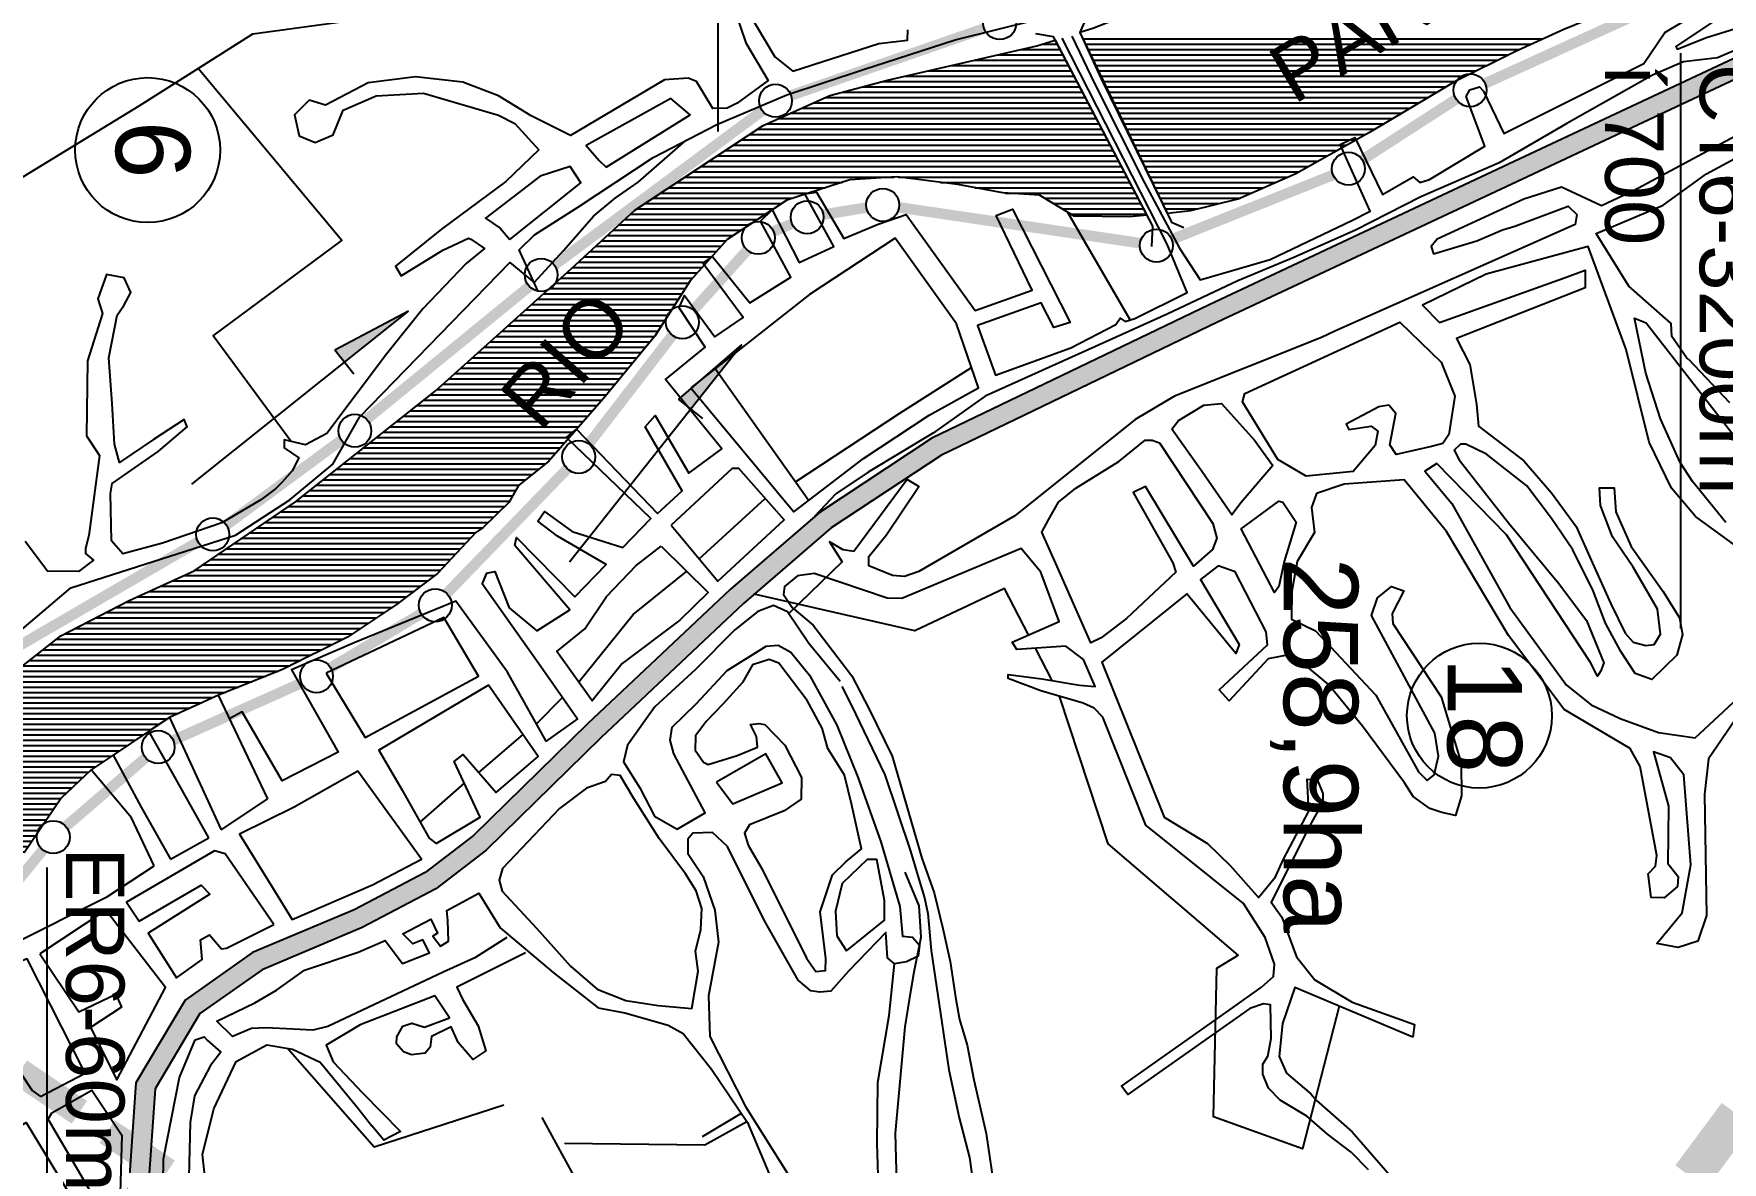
# Model space of a CAD drawing. Extents: x 615698 to 626331, y 7504748 to 7519310.
# Drawn here: x 620849 to 622439, y 7515038 to 7516100 of the extents above; entities that cross this region are included whole.
import ezdxf
from ezdxf.enums import TextEntityAlignment as Align

# ---------------------------------------------------------------- set-up
doc = ezdxf.new("R2010")
doc.units = 0
doc.header["$LTSCALE"] = 170
doc.header["$MEASUREMENT"] = 0
doc.linetypes.add('DASHED', pattern=[0.75, 0.5, -0.25])
doc.layers.get('0').update_dxf_attribs({"linetype": 'CONTINUOUS'})
for name, color, linetype in [('ESTACAO', 5, 'CONTINUOUS'), ('HATCH', 4, 'CONTINUOUS'), ('L-FERREA', 6, 'CONTINUOUS'), ('LIMITE-BACIA', 3, 'CONTINUOUS'), ('LIMITE-PROJETO', 1, 'CONTINUOUS'), ('RIO', 4, 'CONTINUOUS'), ('RUA', 7, 'CONTINUOUS'), ('TEXTO', 5, 'CONTINUOUS'), ('TEXTO2', 5, 'CONTINUOUS')]:
    doc.layers.add(name, color=color, linetype=linetype)
doc.styles.add('ARIAL', font='ARIAL.TTF')
doc.styles.get("Standard").update_dxf_attribs({"font": 'ARIAL.TTF'})

# ---------------------------------------------------------------- blocks, each defined once
blk = doc.blocks.new('*X18')
at = {"color": 0}
for p, q in [((621756.8, 7516080), (621818.5, 7516080)), ((621778.7, 7516085), (621815.9, 7516085)), ((621798.8, 7516090), (621813.3, 7516090)), ((621691.4, 7516065), (621826.4, 7516065)), ((621713.2, 7516070), (621823.8, 7516070)), ((621735, 7516075), (621821.1, 7516075)), ((621611.5, 7516045), (621836.9, 7516045)), ((621630, 7516050), (621834.3, 7516050)), ((621648.6, 7516055), (621831.6, 7516055)), ((621669.6, 7516060), (621829, 7516060)), ((621572.9, 7516030), (621844.8, 7516030)), ((621584.1, 7516035), (621842.1, 7516035)), ((621595.4, 7516040), (621839.5, 7516040)), ((621539.3, 7516015), (621852.6, 7516015)), ((621550.5, 7516020), (621850, 7516020)), ((621561.7, 7516025), (621847.4, 7516025)), ((621515.6, 7516000), (621860.5, 7516000)), ((621523.1, 7516005), (621857.9, 7516005)), ((621530.7, 7516010), (621855.3, 7516010)), ((621492.8, 7515985), (621868.4, 7515985)), ((621500.4, 7515990), (621865.8, 7515990)), ((621508, 7515995), (621863.1, 7515995)), ((621462.5, 7515965), (621659.9, 7515965)), ((621470.1, 7515970), (621876.3, 7515970)), ((621477.7, 7515975), (621873.6, 7515975)), ((621485.2, 7515980), (621871, 7515980)), ((621663.4, 7515965), (621878.9, 7515965)), ((621439.8, 7515950), (621579.4, 7515950)), ((621447.4, 7515955), (621595, 7515955)), ((621454.9, 7515960), (621610.6, 7515960)), ((621703.3, 7515960), (621881.5, 7515960)), ((621735.6, 7515955), (621884.1, 7515955)), ((621764, 7515950), (621886.8, 7515950)), ((621417, 7515935), (621546, 7515935)), ((621424.6, 7515940), (621553.6, 7515940)), ((621432.2, 7515945), (621563.8, 7515945)), ((621801.6, 7515945), (621889.4, 7515945)), ((621809.7, 7515940), (621892, 7515940)), ((621817.8, 7515935), (621894.6, 7515935)), ((621400.3, 7515920), (621523.3, 7515920)), ((621405.7, 7515925), (621530.9, 7515925)), ((621411.1, 7515930), (621538.4, 7515930)), ((621826, 7515930), (621897.3, 7515930)), ((621384, 7515905), (621501.3, 7515905)), ((621389.4, 7515910), (621508.1, 7515910)), ((621394.8, 7515915), (621515.7, 7515915)), ((621367.7, 7515890), (621487.9, 7515890)), ((621373.1, 7515895), (621492.4, 7515895)), ((621378.6, 7515900), (621496.9, 7515900)), ((621345.8, 7515870), (621470, 7515870)), ((621351.4, 7515875), (621474.5, 7515875)), ((621356.9, 7515880), (621479, 7515880)), ((621362.3, 7515885), (621483.4, 7515885)), ((621329.2, 7515855), (621459.7, 7515855)), ((621334.7, 7515860), (621462.9, 7515860)), ((621340.3, 7515865), (621466.1, 7515865)), ((621312.6, 7515840), (621450.1, 7515840)), ((621318.1, 7515845), (621453.3, 7515845)), ((621323.6, 7515850), (621456.5, 7515850)), ((621295.9, 7515825), (621440.5, 7515825)), ((621301.5, 7515830), (621443.7, 7515830)), ((621307, 7515835), (621446.9, 7515835)), ((621279.3, 7515810), (621429.9, 7515810)), ((621284.8, 7515815), (621434, 7515815)), ((621290.4, 7515820), (621437.3, 7515820)), ((621262.5, 7515795), (621417.5, 7515795)), ((621268.1, 7515800), (621421.7, 7515800)), ((621273.7, 7515805), (621425.8, 7515805)), ((621240.2, 7515775), (621401.1, 7515775)), ((621245.8, 7515780), (621405.2, 7515780)), ((621251.4, 7515785), (621409.3, 7515785)), ((621256.9, 7515790), (621413.4, 7515790)), ((621222.9, 7515760), (621388.7, 7515760)), ((621229, 7515765), (621392.8, 7515765)), ((621234.6, 7515770), (621396.9, 7515770)), ((621204, 7515745), (621375.8, 7515745)), ((621210.3, 7515750), (621380.1, 7515750)), ((621216.6, 7515755), (621384.5, 7515755)), ((621185.1, 7515730), (621362.7, 7515730)), ((621191.4, 7515735), (621367.1, 7515735)), ((621197.7, 7515740), (621371.4, 7515740)), ((621166.2, 7515715), (621349.6, 7515715)), ((621172.5, 7515720), (621354, 7515720)), ((621178.8, 7515725), (621358.3, 7515725)), ((621141, 7515695), (621331.2, 7515695)), ((621147.3, 7515700), (621336.5, 7515700)), ((621153.6, 7515705), (621340.9, 7515705)), ((621159.9, 7515710), (621345.3, 7515710)), ((621122.1, 7515680), (621312.5, 7515680)), ((621128.4, 7515685), (621318.7, 7515685)), ((621134.7, 7515690), (621325, 7515690)), ((621103.2, 7515665), (621300.5, 7515665)), ((621109.5, 7515670), (621303.3, 7515670)), ((621115.8, 7515675), (621306.2, 7515675)), ((621082.3, 7515650), (621288, 7515650)), ((621089.6, 7515655), (621293.1, 7515655)), ((621096.9, 7515660), (621297.6, 7515660)), ((621060.2, 7515635), (621272.4, 7515635)), ((621067.6, 7515640), (621277.6, 7515640)), ((621074.9, 7515645), (621282.8, 7515645)), ((621038.1, 7515620), (621256, 7515620)), ((621045.5, 7515625), (621260.7, 7515625)), ((621052.9, 7515630), (621265.3, 7515630)), ((621008.7, 7515600), (621237.3, 7515600)), ((621016.1, 7515605), (621242, 7515605)), ((621023.4, 7515610), (621246.7, 7515610)), ((621030.8, 7515615), (621251.3, 7515615)), ((620979.9, 7515585), (621220.6, 7515585)), ((620990.8, 7515590), (621227.2, 7515590)), ((621001.4, 7515595), (621232.6, 7515595)), ((620947.2, 7515570), (621200.8, 7515570)), ((620958.1, 7515575), (621207.4, 7515575)), ((620969, 7515580), (621214, 7515580)), ((620917.1, 7515555), (621179.6, 7515555)), ((620926.9, 7515560), (621187.1, 7515560)), ((620936.6, 7515565), (621194.2, 7515565)), ((620887.8, 7515540), (621156.9, 7515540)), ((620897.6, 7515545), (621164.5, 7515545)), ((620907.3, 7515550), (621172, 7515550)), ((620858, 7515520), (621120.8, 7515520)), ((620864.3, 7515525), (621130.8, 7515525)), ((620870.6, 7515530), (621140.8, 7515530)), ((620878, 7515535), (621149.3, 7515535)), ((620839.1, 7515505), (621090.8, 7515505)), ((620845.4, 7515510), (621100.8, 7515510)), ((620851.7, 7515515), (621110.8, 7515515)), ((620821.9, 7515490), (621055, 7515490)), ((620827.4, 7515495), (621067.5, 7515495)), ((620832.9, 7515500), (621080, 7515500)), ((620805.3, 7515475), (621018.2, 7515475)), ((620810.8, 7515480), (621030, 7515480)), ((620816.4, 7515485), (621042.5, 7515485)), ((620788.7, 7515460), (620985.5, 7515460)), ((620794.3, 7515465), (620996.4, 7515465)), ((620799.8, 7515470), (621007.3, 7515470)), ((620769.8, 7515445), (620960, 7515445)), ((620776.2, 7515450), (620967.7, 7515450)), ((620782.5, 7515455), (620975.4, 7515455)), ((620744.4, 7515425), (620930.3, 7515425)), ((620750.7, 7515430), (620937.7, 7515430)), ((620757.1, 7515435), (620945.1, 7515435)), ((620763.5, 7515440), (620952.5, 7515440)), ((620725.3, 7515410), (620908, 7515410)), ((620731.7, 7515415), (620915.5, 7515415)), ((620738, 7515420), (620922.9, 7515420)), ((620708.5, 7515395), (620890.7, 7515395)), ((620713.6, 7515400), (620896.1, 7515400)), ((620719, 7515405), (620901.4, 7515405)), ((620693.1, 7515380), (620874.8, 7515380)), ((620698.3, 7515385), (620880, 7515385)), ((620703.4, 7515390), (620885.3, 7515390)), ((620677.8, 7515365), (620864.7, 7515365)), ((620682.9, 7515370), (620868.1, 7515370)), ((620688, 7515375), (620871.5, 7515375)), ((620662.1, 7515345), (620851.3, 7515345)), ((620665.8, 7515350), (620854.6, 7515350)), ((620669.6, 7515355), (620858, 7515355)), ((620673.3, 7515360), (620861.4, 7515360)), ((620650.8, 7515330), (620841.2, 7515330)), ((620654.5, 7515335), (620844.5, 7515335)), ((620658.3, 7515340), (620847.9, 7515340)), ((620645.6, 7515320), (620831.9, 7515320)), ((620647, 7515325), (620836.7, 7515325)), ((620648.1, 7515315), (620827.1, 7515315)), ((620650.6, 7515310), (620822.3, 7515310)), ((620653.1, 7515305), (620817.5, 7515305)), ((620655.6, 7515300), (620812.7, 7515300)), ((620658.1, 7515295), (620807.9, 7515295)), ((620660.6, 7515290), (620803.1, 7515290)), ((620663.1, 7515285), (620798.3, 7515285)), ((620665.6, 7515280), (620793.5, 7515280)), ((620668.1, 7515275), (620788.7, 7515275)), ((620671.3, 7515270), (620783.9, 7515270)), ((620674.6, 7515265), (620778.6, 7515265)), ((620677.8, 7515260), (620771.9, 7515260)), ((620681.1, 7515255), (620765.2, 7515255)), ((620684.3, 7515250), (620758.5, 7515250)), ((620687.6, 7515245), (620749.5, 7515245)), ((620690.8, 7515240), (620740.5, 7515240)), ((620694.1, 7515235), (620731.5, 7515235)), ((620697.3, 7515230), (620722.5, 7515230)), ((620700.6, 7515225), (620713.5, 7515225)), ((620703.8, 7515220), (620704.4, 7515220))]:
    blk.add_line(p, q, dxfattribs=at)
blk = doc.blocks.new('*X19')
at = {"color": 0}
for p, q in [((621837.3, 7516095), (622270.1, 7516095)), ((621839.7, 7516090), (622259, 7516090)), ((621842.1, 7516085), (622247.9, 7516085)), ((621844.5, 7516080), (622237.5, 7516080)), ((621847, 7516075), (622227.6, 7516075)), ((621849.4, 7516070), (622217.6, 7516070)), ((621851.8, 7516065), (622207.6, 7516065)), ((621854.2, 7516060), (622197.6, 7516060)), ((621856.6, 7516055), (622188, 7516055)), ((621859.1, 7516050), (622179.5, 7516050)), ((621861.5, 7516045), (622171, 7516045)), ((621863.9, 7516040), (622162.6, 7516040)), ((621866.3, 7516035), (622154.1, 7516035)), ((621868.7, 7516030), (622145.7, 7516030)), ((621871.2, 7516025), (622137.2, 7516025)), ((621873.6, 7516020), (622128.7, 7516020)), ((621876, 7516015), (622120.3, 7516015)), ((621878.4, 7516010), (622111.8, 7516010)), ((621880.8, 7516005), (622102.9, 7516005)), ((621883.3, 7516000), (622094, 7516000)), ((621885.7, 7515995), (622085.2, 7515995)), ((621888.1, 7515990), (622076.3, 7515990)), ((621890.5, 7515985), (622067.4, 7515985)), ((621892.9, 7515980), (622058.5, 7515980)), ((621895.4, 7515975), (622049.6, 7515975)), ((621897.8, 7515970), (622040.7, 7515970)), ((621900.2, 7515965), (622030.2, 7515965)), ((621902.6, 7515960), (622018.9, 7515960)), ((621905, 7515955), (622007.5, 7515955)), ((621907.5, 7515950), (621996.2, 7515950)), ((621909.9, 7515945), (621984.8, 7515945)), ((621912.3, 7515940), (621965.7, 7515940)), ((621914.7, 7515935), (621945.5, 7515935))]:
    blk.add_line(p, q, dxfattribs=at)
blk = doc.blocks.new('C')
at = {"layer": 'LIMITE-BACIA'}
blk.add_solid([(-33.9, -12.9), (-34, 12.9), (34.2, -12.6), (34, 13.2)], dxfattribs=at)
blk = doc.blocks.new('R')
at = {"layer": 'LIMITE-PROJETO', "const_width": 18.7}
blk.add_lwpolyline([(-75.2, 0.3, 1), (-93.9, 0.4, 1)], format="xyb", close=True, dxfattribs=at)
at = {"layer": 'LIMITE-PROJETO'}
blk.add_solid([(36.9, 17.7), (36.6, -18.8), (-36.4, 18.3), (-36.6, -18.3)], dxfattribs=at)

msp = doc.modelspace()

# ---------------------------------------------------------------- linework, layer by layer
at = {"layer": 'ESTACAO'}
for p, q in [((620998.2, 7515676), (621202.4, 7515838.8)), ((621202.4, 7515838.8), (621132.8, 7515802.2)), ((621353.9, 7515602.7), (621516.1, 7515807.3)), ((621516.1, 7515807.3), (621456.6, 7515756)), ((621150.8, 7515779.5), (621132.8, 7515802.2)), ((621479.3, 7515737.9), (621456.6, 7515756))]:
    msp.add_line(p, q, dxfattribs=at)
at = {"layer": 'ESTACAO', "const_width": 10}
for points in [[(622216, 7516053.1), (622419.5, 7516145.7)], [(621744.3, 7516104.8), (621562.6, 7516041.9)], [(621535.4, 7516027.5), (621339.7, 7515882.2)], [(622100.4, 7515981.2), (622188.8, 7516038.3)], [(621921, 7515906.3), (622072.9, 7515967)], [(621593.1, 7515929.7), (621633.6, 7515936.3)], [(621664.3, 7515936.5), (621891.2, 7515902.8)], [(621546, 7515913.8), (621563.4, 7515921.1)], [(621470.6, 7515839.8), (621521.3, 7515896.2)], [(621316.1, 7515862.1), (621163, 7515737.1)], [(621372.1, 7515713.9), (621450.7, 7515815.9)], [(621139, 7515717.4), (621030.8, 7515637.5)], [(621238.3, 7515573.1), (621351.8, 7515690.4)], [(621004.1, 7515621.6), (620787.1, 7515495.6)], [(621129, 7515503.1), (621214.1, 7515554)], [(620980.8, 7515434.9), (621101.5, 7515488.8)], [(620879.6, 7515353.8), (620954.8, 7515418.4)], [(620799, 7515259.3), (620858, 7515331.6)]]:
    msp.add_lwpolyline(points, dxfattribs=at)
at = {"layer": 'ESTACAO'}
for centre in [(621759, 7516109.9), (622201.9, 7516046.7), (621547.9, 7516036.8), (622087.4, 7515972.8), (621648.9, 7515938.8), (621577.7, 7515927.2), (621531.7, 7515907.8), (621906.6, 7515900.5), (621327.2, 7515872.9), (621460.2, 7515828.3), (621151.8, 7515726.2), (621362.6, 7515701.6), (621018, 7515628.7), (621227.5, 7515562), (621115.7, 7515495.1), (620966.6, 7515428.5), (620867.8, 7515343.7)]:
    msp.add_circle(centre, 15.5, dxfattribs=at)
for points in [[(621132.8, 7515802.2), (621141.8, 7515790.9), (621202.4, 7515838.8)], [(621456.6, 7515756), (621467.9, 7515746.9), (621516.1, 7515807.3)]]:
    msp.add_solid(points, dxfattribs=at)
at = {"layer": 'L-FERREA', "linetype": 'DASHED', "const_width": 18.3, "flags": 128}
msp.add_lwpolyline([(626196.3, 7517899.7), (626075.4, 7517839), (625936.1, 7517777.5), (625864.1, 7517748.3), (625779.4, 7517716.3), (625712.3, 7517699.6), (625642.2, 7517678.1), (625574.1, 7517651.7), (625504, 7517626.3), (625446.7, 7517614.3), (625404, 7517614.8), (625352.7, 7517620.2), (625279.1, 7517624.9), (625221.9, 7517626.5), (625175.3, 7517626), (625108.3, 7517616.1), (625035.5, 7517607.2), (624964.7, 7517599.3), (624914.2, 7517592.1), (624847, 7517567.6), (624776.9, 7517539.3), (624714.5, 7517504.2), (624670.4, 7517465.9), (624636, 7517420.8), (624614.2, 7517377.4), (624579.5, 7517312.9), (624545.1, 7517270.6), (624488.5, 7517234.4), (624379.3, 7517179.4), (624268.1, 7517118.6), (624207.6, 7517080.5), (624037.6, 7516961.3), (623902.8, 7516868.8), (623836.4, 7516825.9), (623773.9, 7516788.8), (623713.5, 7516759.5), (623669.5, 7516729.9), (623624.6, 7516698.4), (623588.4, 7516673.9), (623464.6, 7516615.5), (623421.2, 7516582.7), (623269.3, 7516422.3), (623193.5, 7516352.9), (623032.9, 7516284.5), (622928.8, 7516285.6), (622836.5, 7516255.2), (622615, 7516153.6), (622459.2, 7516070.6), (622247.4, 7515971.3), (621960.2, 7515836.5), (621699.7, 7515711.1), (621594.9, 7515642.1), (621511.7, 7515570.4), (621377.2, 7515443.7), (621269.5, 7515338.4), (621223.1, 7515302.6), (621154.9, 7515267.1), (621060, 7515227), (620999, 7515184.1), (620954.6, 7515109.6), (620943.1, 7514942.7), (620941.5, 7514802.4), (620949.3, 7514628.1)], dxfattribs=at)
at = {"layer": 'L-FERREA'}
for points in [[(622455.1, 7516078.8), (622243.5, 7515979.6), (621956.3, 7515844.8), (621695.2, 7515719.1), (621589.3, 7515649.4), (621505.6, 7515577.2), (621370.8, 7515450.3), (621263.5, 7515345.3), (621218.1, 7515310.3), (621151, 7515275.3), (621055.5, 7515235), (620992.1, 7515190.4), (620945.6, 7515112.4), (620933.9, 7514943.1), (620932.4, 7514802.2), (620940, 7514630.9)], [(622463.2, 7516062.4), (622251.3, 7515963), (621964.1, 7515828.3), (621704.3, 7515703.2), (621600.4, 7515634.8), (621517.9, 7515563.6), (621383.5, 7515437.1), (621275.5, 7515331.5), (621228, 7515294.9), (621158.8, 7515258.8), (621064.5, 7515218.9), (621005.9, 7515177.7), (620963.6, 7515106.7), (620952.2, 7514942.4), (620950.7, 7514802.5), (620958.4, 7514630.6)]]:
    msp.add_lwpolyline(points, dxfattribs=at)
at = {"layer": 'RIO', "linetype": 'CONTINUOUS'}
for points in [[(622625.6, 7516500.8), (622417.8, 7516391.6), (622192.3, 7516252.4), (622071.7, 7516193.3), (621846.7, 7516104.9), (621834.4, 7516101), (621916.6, 7515931.1), (621939.1, 7515933.4), (621983.5, 7515944.4), (622037.9, 7515968.4), (622112.2, 7516010.2), (622189.8, 7516056.1), (622244.2, 7516083.3), (622290.3, 7516104.1), (622376, 7516139.3), (622440.4, 7516173)], [(620833.8, 7515500.8), (620874.8, 7515533.3), (620939.4, 7515566.4), (621000.6, 7515594.5), (621096, 7515659.3), (621227.4, 7515763.5), (621288.9, 7515818.6), (621355.5, 7515878.7), (621415.3, 7515933.8), (621536.2, 7516013.6), (621599.1, 7516041.7), (621653.4, 7516056.3), (621794.1, 7516088.5), (621811.2, 7516093.9), (621897.7, 7515929.2), (621881.6, 7515927.5), (621829.1, 7515928.1), (621796.5, 7515948.1), (621762.1, 7515950.1), (621719.5, 7515958), (621662.2, 7515965.1), (621617.9, 7515962.4), (621558.6, 7515943.3), (621502.5, 7515906.2), (621467.6, 7515867.3), (621434.2, 7515815.2), (621386, 7515756.7), (621334.4, 7515697.6), (621305.9, 7515674.8), (621296.8, 7515658.6), (621272.6, 7515635.2), (621272.6, 7515635.2), (621265.8, 7515630.5), (621229.7, 7515591.9), (621191.1, 7515562.6), (621144.8, 7515532), (621083.8, 7515501.5), (621023.5, 7515477.4)], [(621023.5, 7515477.4), (620977.2, 7515456.2), (620957.8, 7515443.6), (620924.3, 7515420.9), (620903.6, 7515407.1), (620875.2, 7515380.5), (620840.3, 7515328.8)]]:
    msp.add_lwpolyline(points, dxfattribs=at)
at = {"layer": 'RUA'}
for p, q in [((621881.8, 7515830.6), (621823.1, 7515931.8)), ((621491, 7515784.7), (621579.2, 7515660.7)), ((621664.9, 7515742.8), (621732.4, 7515785.9)), ((621566.7, 7515678.2), (621664.9, 7515742.8)), ((621476.1, 7515605.6), (621538.2, 7515662.5)), ((621414, 7515553.2), (621464.1, 7515593.8)), ((621362.6, 7515489.8), (621414, 7515553.2)), ((621069.8, 7515379.7), (621023.5, 7515477.4)), ((621322.7, 7515450.3), (621347.3, 7515475.2)), ((620977.2, 7515456.2), (621026, 7515350.7)), ((620980.4, 7515403.7), (620957.8, 7515443.6)), ((621268.5, 7515404.4), (621310.2, 7515440.2)), ((620924.3, 7515420.9), (620950.6, 7515372)), ((621014.4, 7515343.1), (620980.4, 7515403.7)), ((621213.4, 7515357.7), (621254.9, 7515394.4)), ((621026, 7515350.7), (621069.8, 7515379.7)), ((620950.6, 7515372), (620978.3, 7515323.1)), ((620978.3, 7515323.1), (621014.4, 7515343.1))]:
    msp.add_line(p, q, dxfattribs=at)
at = {"layer": 'RUA', "linetype": 'CONTINUOUS'}
for p, q in [((620941.6, 7515361.9), (620903.6, 7515407.1)), ((620962.8, 7515316.8), (620941.6, 7515361.9)), ((620919, 7515287.9), (620962.8, 7515316.8)), ((620826.3, 7515241.5), (620919, 7515287.9))]:
    msp.add_line(p, q, dxfattribs=at)
for points in [[(621324.5, 7515857.3), (621306.5, 7515896.5), (621321, 7515910.7), (621362.4, 7515936.9), (621432.7, 7515983.3), (621492.6, 7516014.5), (621558.6, 7516042.5), (621630.7, 7516066.3), (621717.2, 7516094.1), (621795.5, 7516113.7), (621888.1, 7516135.3), (621922.3, 7516141.9), (621991, 7516169.7), (622109, 7516230.2), (622475.7, 7516429.2)], [(621494.7, 7516165.5), (621520, 7516091.4), (621541.1, 7516055.8), (621511.7, 7516034.5), (621502.4, 7516030), (621489, 7516029.4), (621473.4, 7516055), (621465.8, 7516058.1), (621443.3, 7516056.6), (621354.8, 7516004.1), (621317.8, 7516022.8), (621287.2, 7516041.6), (621253.5, 7516054.3), (621209, 7516059.4), (621164.3, 7516053.7), (621124.1, 7516032.7), (621108.8, 7516037.4), (621094.8, 7516023.7), (621099.2, 7516003.7), (621114.5, 7515997.4), (621131.5, 7516004.9), (621140.9, 7516027.9), (621171.9, 7516041.4), (621216.5, 7516043.9), (621287, 7516023.2), (621302.3, 7516015.3), (621325.1, 7515990.5), (621293.8, 7515960.8), (621233.5, 7515916.1), (621190.1, 7515881.2), (621195.3, 7515871.9), (621234.7, 7515896.2), (621258.9, 7515907.6), (621261.1, 7515906.6), (621273.9, 7515897.8), (621256.6, 7515883.6), (621215.8, 7515840.9), (621181.5, 7515798.3), (621125.3, 7515723.5), (621105.2, 7515713), (621085.3, 7515717.8), (621085.2, 7515710.1), (621098.9, 7515700.7), (621092.6, 7515688.5), (621083.3, 7515677.8), (621077.1, 7515671.7), (621063.1, 7515661.1), (621026.5, 7515639.7), (620970.6, 7515620.4), (620933.3, 7515610.3), (620922.7, 7515622.7), (620921.7, 7515667.3), (620923.3, 7515676.5), (620966.7, 7515706.8), (620993.8, 7515730), (620991.1, 7515736.9), (620962.1, 7515718), (620930.2, 7515696.3), (620925.6, 7515713.6), (620923.3, 7515752), (620920, 7515795), (620928.1, 7515834.9), (620934.4, 7515844), (620940.7, 7515856.3), (620934.7, 7515870.2), (620917.8, 7515873.4), (620909.8, 7515850.5), (620914.3, 7515836.6), (620900, 7515792.1), (620899.2, 7515721.4), (620911.3, 7515702.8), (620901.2, 7515627.5), (620898, 7515615.3), (620898, 7515610.7), (620905.6, 7515604.4), (620891.6, 7515593.8), (620862.4, 7515594.1), (620841.2, 7515622.1)], [(622091.1, 7515924.5), (622107.8, 7515933), (622079.7, 7515995.8), (622093.3, 7516002.4), (622119.5, 7515948.5), (622148.4, 7515965.3), (622154.5, 7515959.8), (622163.7, 7515962.8), (622215.7, 7515994), (622198.4, 7516040.8), (622201.6, 7516047), (622210.8, 7516049.9), (622214.6, 7516046), (622233.8, 7516006), (622365.4, 7516071.8), (622385.4, 7516101), (622438.9, 7516133.3), (622438.1, 7516155.9), (622446.5, 7516154.2)], [(621521, 7516122.4), (621547.3, 7516078.2), (621564.3, 7516064.7), (621645.1, 7516090.7), (621672.3, 7516094), (621672.4, 7516103.5)], [(621275.9, 7515592.3), (621283.6, 7515593.7), (621297.1, 7515559.7), (621323, 7515537.9), (621354.1, 7515557.6), (621302.4, 7515618.2), (621304, 7515625.9), (621358.8, 7515569.8), (621388.4, 7515600.3), (621342.5, 7515627), (621324.2, 7515641), (621330.4, 7515650.2), (621356.4, 7515631.4), (621404, 7515616.3), (621430.5, 7515643.7), (621351.2, 7515720), (621360.6, 7515727.6), (621436.7, 7515648.3), (621460.1, 7515669.6), (621425.3, 7515730), (621434.7, 7515740.7), (621466.4, 7515686.4), (621497.5, 7515709.2), (621444.3, 7515774.4), (621481.6, 7515804.8), (621457.3, 7515842), (621462.1, 7515853.5), (621490.9, 7515814.7), (621517.3, 7515832.9), (621479.4, 7515884.1), (621488.7, 7515890.2), (621523.6, 7515846.7), (621562.4, 7515870.9), (621533.7, 7515923.5), (621544.6, 7515934.2), (621570.3, 7515884.7), (621602.8, 7515899.7), (621575.6, 7515949.3), (621586.4, 7515950.7), (621612.1, 7515907.3), (621644.6, 7515920.8), (621670.9, 7515929.7), (621736, 7515839.5), (621789.6, 7515858.7), (621755.6, 7515928.8), (621771.1, 7515934.8), (621825.4, 7515828), (621809.9, 7515823.5), (621797.9, 7515846.7), (621738, 7515825.2), (621755.2, 7515778.5), (621826, 7515804.2), (621868.5, 7515826.1), (621872.4, 7515832.2), (621877, 7515829.1), (621886.2, 7515832), (621935.6, 7515856.3), (621916.6, 7515902), (621817.8, 7516095.9)], [(621826.8, 7516097.7), (621848.3, 7516053), (621895.3, 7515959.6), (621928.3, 7515898), (621947.7, 7515868.2), (622013.7, 7515887.5), (622091.1, 7515924.5)], [(620708.1, 7515213.4), (620668.2, 7515274.8), (620633.2, 7515344.6), (620707.4, 7515416.1), (620769.7, 7515470.8), (620808.7, 7515514.3), (620884.4, 7515578.5), (621039.5, 7515628), (621090.7, 7515661.3), (621131.1, 7515694.7), (621156.2, 7515739.1), (621297.6, 7515884.6), (621320.5, 7515865.8), (621348.6, 7515896.3), (621376.6, 7515928.3), (621396.8, 7515945.1), (621418.6, 7515960.2), (621463.5, 7515999.3)], [(622460, 7516007.8), (622355.9, 7515951.9), (622325.7, 7515937.9), (622288, 7515955.5), (622252.7, 7515944.1), (622170.8, 7515906.6), (622165.4, 7515899.7), (622167.6, 7515892.8), (622208.2, 7515905), (622232.4, 7515915.3), (622244, 7515918.8), (622294.2, 7515937.5), (622302.6, 7515929.7), (622300.9, 7515920.5), (622074.5, 7515820), (622074.5, 7515820), (622062.1, 7515814), (621923.6, 7515758.9), (621886.5, 7515736.8), (621773.2, 7515646), (621682.7, 7515593.8), (621669.2, 7515589.1), (621658, 7515590.1), (621635.8, 7515599), (621635.9, 7515607.8), (621652.1, 7515627.9), (621682.8, 7515673.7), (621671.8, 7515680.2), (621621.8, 7515612.6)], [(622446.4, 7515752.6), (622407.8, 7515793.2), (622406, 7515794.7), (622391.9, 7515814.8), (622391.4, 7515827.3), (622351.4, 7515862.2), (622320.8, 7515912), (622383.7, 7515938.5), (622424.6, 7515967.9), (622451.1, 7515982.4)], [(622472, 7515603.4), (622414.3, 7515645.6), (622391.5, 7515672.2), (622370.5, 7515715.5), (622349, 7515802.6), (622313.1, 7515899.5), (622217.1, 7515873.7), (622157.1, 7515844.4), (622173.2, 7515828), (622289.8, 7515869.9), (622310.4, 7515877.5), (622310.3, 7515860.9), (622189.1, 7515813.2), (622201.6, 7515788.6), (622208.1, 7515751.2), (622209.8, 7515730.6), (622252.6, 7515697.8), (622278.7, 7515667.7), (622301.9, 7515636), (622317.2, 7515601.6), (622334.4, 7515563.2), (622347.9, 7515535.6), (622355.6, 7515527.2), (622367.4, 7515524.1), (622375.2, 7515525), (622381.2, 7515534.7), (622378.5, 7515558.3), (622355.4, 7515597.7), (622336.1, 7515626.4), (622324.7, 7515655.9), (622323.9, 7515672.6), (622337.6, 7515672.4), (622339.3, 7515649.8), (622353.7, 7515617.3), (622383.6, 7515574.9), (622399, 7515550.2), (622401.8, 7515534.5), (622396.7, 7515515), (622373.1, 7515492.2), (622357.3, 7515497.7), (622343.8, 7515518.5), (622329.3, 7515545.1), (622317.9, 7515575.6), (622298.7, 7515614), (622278.5, 7515643.7), (622255.3, 7515674.3), (622217.3, 7515704.1), (622197.8, 7515713.6), (622192.9, 7515713.7), (622187, 7515707.9), (622191.8, 7515699), (622238.2, 7515639.7), (622285.6, 7515582.3), (622311.7, 7515547.7), (622328, 7515507.9), (622324.9, 7515500.1), (622321.9, 7515495.2), (622315.2, 7515508), (622236.2, 7515628.3), (622170.5, 7515695.4), (622159.3, 7515688.1), (622184.6, 7515657.7), (622239.3, 7515559.8), (622292.6, 7515486.7), (622315.8, 7515468.2), (622343.4, 7515455.3), (622379.5, 7515442.2), (622414, 7515437.1), (622480.9, 7515499.5)], [(622442.9, 7515640), (622411.5, 7515678.6), (622399.8, 7515696.2), (622381.1, 7515737.3), (622367.3, 7515780.5), (622356.7, 7515832.3), (622367.8, 7515827.8), (622461.6, 7515707.3)], [(622451.5, 7515454.1), (622426.4, 7515417.4), (622422.7, 7515384), (622424.7, 7515270.1), (622416.4, 7515245.8), (622398, 7515239.9), (622377.9, 7515243.5), (622401.7, 7515272.6), (622409.7, 7515317.7), (622403.2, 7515402.3), (622390.5, 7515418.5), (622374.7, 7515424), (622388.7, 7515372.8), (622388.1, 7515319), (622398, 7515306.6), (622397.1, 7515297.4), (622384.7, 7515286.7), (622372.4, 7515286.9), (622369.6, 7515309.2), (622376.6, 7515316.3), (622377.8, 7515326.4), (622362, 7515410.2), (622352.8, 7515427.3), (622290.6, 7515463.8), (622238.1, 7515533.5), (622179.7, 7515631.4), (622139.9, 7515680.1), (622083.5, 7515675.8), (622057.3, 7515667.3), (622052.6, 7515653.9), (622055.3, 7515630.3), (622039.2, 7515603.3), (622034.1, 7515575.1), (622033.9, 7515549), (622056.3, 7515538), (622113.1, 7515477.5), (622153.3, 7515405.3), (622161.6, 7515396.9), (622168.2, 7515402.4), (622172.1, 7515420), (622168.6, 7515441.5), (622109.1, 7515552.4), (622114.9, 7515569), (622128, 7515579.7), (622139.6, 7515575.7), (622128.5, 7515554.1), (622129.2, 7515544.8), (622174.6, 7515475.9), (622193.5, 7515413.3), (622194, 7515382.5), (622188.3, 7515364), (622175.2, 7515366.9), (622164.1, 7515370.8), (622148.4, 7515382.1), (622140.1, 7515394.8), (622100.6, 7515448.3), (622068.4, 7515487.8), (622034.3, 7515515.9), (622011.9, 7515511.5), (621975, 7515472.1), (621965.8, 7515482.4), (622011.3, 7515524.6), (622009.9, 7515536.9), (621980.8, 7515593.5), (621964.7, 7515599.1), (621948.1, 7515586.2), (621984.4, 7515524.9), (621981.2, 7515516.5), (621935.2, 7515572.7), (621855.1, 7515508.3), (621913.9, 7515362.4), (621954.7, 7515337.7), (621975.9, 7515317), (622002.6, 7515286.9), (622018.7, 7515306.2), (622026.3, 7515322.9), (622050.1, 7515368.3), (622048.6, 7515398.2), (622057.9, 7515398.1), (622063.4, 7515384.9), (622063.3, 7515376.6), (622050.9, 7515354.8), (622014.7, 7515282.5), (622024.8, 7515268.5), (622038.4, 7515231), (622055.8, 7515209.4), (622091, 7515188.5), (622149.5, 7515167.4), (622147.9, 7515155.3)], [(622106.4, 7515030.6), (622089.8, 7515047.1), (622067.6, 7515064.1), (622048.3, 7515081.1), (622023.2, 7515096.2), (622012.2, 7515107.5), (622006.7, 7515120.7), (622006.8, 7515130), (622011.6, 7515137.4), (622014.6, 7515154.1), (622014, 7515185.8), (622007.5, 7515186.8), (621994.4, 7515182.3), (621879.7, 7515101.6), (621873.7, 7515109.3), (621978.3, 7515183.1), (622005.6, 7515202.4), (622016.9, 7515212.5), (622017.9, 7515224.1), (622008.9, 7515249.4), (621988.7, 7515281.3), (621896.6, 7515355), (621856.1, 7515456.7), (621847.8, 7515465.1), (621837.6, 7515469.9), (621797.6, 7515481.5), (621767, 7515493), (621767, 7515496.8), (621798.7, 7515492.7), (621834, 7515486.7), (621848.9, 7515485.6), (621838, 7515510.9), (621821.3, 7515523.6), (621775.2, 7515520.3), (621770.6, 7515527.2), (621815, 7515546.6), (621797.8, 7515593.2), (621779.3, 7515615.3), (621666.9, 7515568.4), (621653.1, 7515568.5), (621584.4, 7515591.9), (621568.5, 7515589.8), (621556.3, 7515579.7), (621555.3, 7515572.2), (621563.5, 7515560), (621583.2, 7515543.2), (621619.7, 7515495.6), (621636.1, 7515464.1), (621657.6, 7515420), (621685.6, 7515324), (621697.3, 7515291.2), (621705.3, 7515257.6), (621712.5, 7515226.8), (621717.7, 7515191.3), (621721.2, 7515172.2), (621728.4, 7515147.9), (621734.5, 7515115.2), (621746.1, 7515064.8), (621754.8, 7515006.9)], [(621608.7, 7515490.2), (621579.3, 7515525.9), (621559.1, 7515555.9), (621546.1, 7515561.7), (621531.1, 7515556.2), (621509.5, 7515538.8), (621472.7, 7515501.4), (621434.1, 7515466.5), (621408.5, 7515430.4), (621404.6, 7515414.6), (621420.2, 7515390.2), (621433.9, 7515363.5), (621455.2, 7515351.2), (621481.5, 7515366.7), (621452.3, 7515422), (621448.7, 7515435.1), (621450.7, 7515447.2), (621473.3, 7515469.3), (621502.5, 7515500.7), (621539.1, 7515523.5), (621550.3, 7515524.4), (621562.4, 7515517.7), (621579.9, 7515496.1), (621605.5, 7515449.2), (621625.4, 7515400.1), (621647.1, 7515339.3), (621665.1, 7515278.5), (621667.6, 7515250.6), (621676.9, 7515249.5), (621683.4, 7515242), (621682.3, 7515231.8), (621671.1, 7515226.3), (621659.9, 7515224.6), (621653.4, 7515230.2), (621651.8, 7515254), (621616.9, 7515218), (621599.9, 7515198.7), (621589.6, 7515197.8), (621581.3, 7515198.9), (621569.3, 7515209.2), (621537.2, 7515265.5), (621502.6, 7515334.8), (621488.7, 7515348), (621470.1, 7515347.3), (621465.4, 7515341.8), (621465.2, 7515328.2), (621479.9, 7515306.7), (621490.7, 7515274.9), (621494.1, 7515245), (621484.8, 7515194.3), (621485.9, 7515156.1), (621519.5, 7515090.2), (621643.7, 7514892.7)], [(621610.4, 7515485.4), (621619.2, 7515468.4), (621650.8, 7515402.5), (621675.1, 7515330.5), (621683.8, 7515301.1), (621688.1, 7515286.5), (621691.4, 7515271.8), (621694.4, 7515236.9), (621699.6, 7515203), (621711.1, 7515124.7), (621720.8, 7515079.6), (621730.5, 7515042.3), (621734.7, 7515013), (621734.2, 7514970.8), (621721.5, 7514937.2), (621713.2, 7514903.5), (621707.4, 7514882.2), (621702.7, 7514867.6), (621698.2, 7514867.6), (621689.4, 7514886.9), (621687.2, 7514893)], [(621675.7, 7515200.4), (621678.4, 7515216.8), (621685.1, 7515249.7), (621683.2, 7515279), (621670, 7515310.7)], [(621295, 7515249.3), (621264.9, 7515230.1), (621234.9, 7515216.5), (621126.2, 7515165.5), (621112.2, 7515161.9), (621093.6, 7515163), (621068.4, 7515164.3), (621054.4, 7515163.5), (621036.6, 7515156.2), (621021.9, 7515170.4), (621057.5, 7515187.7), (621078.1, 7515199.6), (621104.4, 7515218.4), (621155, 7515235.5), (621180.3, 7515246.4), (621196.8, 7515224.8), (621222.1, 7515234.8), (621215.7, 7515247), (621206.3, 7515243.3), (621197.1, 7515252.7), (621223.4, 7515266.4), (621229.7, 7515253.3), (621225.1, 7515250.6), (621232.4, 7515241.2), (621239.9, 7515245.8), (621239.2, 7515265.3), (621238.4, 7515274.7), (621268.4, 7515291.1), (621288.5, 7515258.3), (621338.4, 7515216.3), (621380.9, 7515183.2), (621406, 7515178.2), (621446.9, 7515166.6), (621460.8, 7515159), (621487.5, 7515125.2), (621521.4, 7515075), (621544.2, 7515021.6)], [(621312.4, 7515234.9), (621247.7, 7515202.5), (621253.1, 7515191.3), (621267.8, 7515166), (621275, 7515142.6), (621262.8, 7515134.4), (621249, 7515150.4), (621242.6, 7515165.3), (621223.9, 7515156.2), (621222.8, 7515146), (621218.1, 7515140.4), (621205, 7515138.7), (621197.6, 7515141.6), (621191.1, 7515149.1), (621191.2, 7515155.7), (621196.9, 7515165.8), (621205.3, 7515168.5), (621217.4, 7515164.7), (621240.8, 7515173.7), (621227.1, 7515194.4), (621156.9, 7515167.2), (621124.9, 7515148), (621131.3, 7515132.1), (621158.9, 7515102.9), (621194.9, 7515066.6), (621179, 7515058.4), (621167.7, 7515072.1)], [(622147.9, 7515155.3), (622037, 7515202.1), (622025.2, 7515168.2), (622022.3, 7515137.3), (622029.2, 7515121.5), (622052, 7515102), (622057.3, 7515095.8), (622057.3, 7515095.8), (622090.8, 7515066.2), (622270.8, 7514859.7)], [(621687.2, 7514893), (621677.4, 7514920.8), (621672.1, 7514952.3), (621662.5, 7515006.5), (621660.9, 7515065), (621669.9, 7515165.1), (621675.7, 7515200.4)], [(621012.5, 7515008.6), (621008.2, 7515044.9), (621018.9, 7515088.1), (621039.9, 7515132.6), (621069, 7515148.1), (621093.2, 7515144.2), (621119.2, 7515131.8), (621154.1, 7515089.4), (621167.7, 7515072.1)]]:
    msp.add_lwpolyline(points, dxfattribs=at)
at = {"layer": 'RUA'}
for points in [[(620078.2, 7516359.5), (619827.3, 7516061.6), (620223.8, 7515589.6), (620948.6, 7516032), (621055.8, 7516099.9), (621496.5, 7516160.2)], [(621839.5, 7516112.6), (621834.4, 7516101), (621854.7, 7516057.4), (621920.8, 7515922.6), (621932.4, 7515917.5)], [(622472.9, 7516093.6), (622435, 7516077.1), (622402.9, 7516073.6), (622373.6, 7516060.8), (622292.9, 7516015.5), (622229.4, 7515978.5), (622155.5, 7515946.4), (622093.9, 7515915), (622036.1, 7515889.3), (621983.1, 7515867.2), (621916.7, 7515835.9), (621842.8, 7515802.8), (621745.3, 7515758.7), (621696.8, 7515724.4), (621635.1, 7515687.4), (621604.7, 7515667), (621584.7, 7515645.5)], [(621902.2, 7515899.5), (621903.2, 7515918.7), (621809.6, 7516097), (621793.1, 7516099.7)], [(621091.5, 7515716.3), (621018.3, 7515815.7), (621139.6, 7515905.2), (621004.1, 7516067.1)], [(621621.8, 7515612.6), (621611.7, 7515614.1), (621598.6, 7515621.8), (621610.6, 7515602.9), (621560.3, 7515554.2)], [(621275.9, 7515592.3), (621271.8, 7515582.4), (621326.5, 7515504.8), (621361.3, 7515455.1), (621331.8, 7515433.9), (621295.6, 7515499), (621247, 7515565.7), (621151.1, 7515526.7), (621092.2, 7515501.2), (621136.1, 7515423.7), (621083.4, 7515396.6), (621045.6, 7515461.7), (621034, 7515455.3)], [(621786.2, 7515534), (621763.5, 7515577.8), (621679.1, 7515537.8), (621527.9, 7515572.3)], [(621808.5, 7515491), (621792.6, 7515521.5)], [(622078.5, 7515184.6), (622044, 7515050.2), (621960.4, 7515080.5), (621963.4, 7515220.4), (621983.4, 7515232.7), (621861.2, 7515337.4), (621815.2, 7515476.4)], [(621675, 7514875.2), (621672.2, 7514895.3), (621660.3, 7514938.2), (621652.8, 7514968.7), (621645.3, 7515005.9), (621643.6, 7515055.4), (621644.2, 7515112.8), (621655, 7515175.7), (621659.9, 7515224.6)], [(621088.8, 7515144.9), (621170, 7515052.2), (621292.1, 7515091.8)], [(621327.8, 7515079.9), (621415.7, 7514918.9), (621240.8, 7514853.1)], [(621520.8, 7515075.9), (621481.2, 7515053.9), (621349.3, 7515055.3)], [(621515.7, 7515083.5), (621478.7, 7515061.6)]]:
    msp.add_lwpolyline(points, dxfattribs=at)
for points in [[(622517.1, 7516145.8), (622479.2, 7516133.6), (622431.1, 7516111.5), (622395.6, 7516088), (622396.9, 7516085.5), (622424.7, 7516096.5), (622460, 7516107.4), (622480.3, 7516118.5), (622503.1, 7516135.9), (622517, 7516140.8)], [(621468, 7515766.5), (621565.3, 7515650), (621630.6, 7515700.1), (621692.6, 7515740.9), (621739.1, 7515766.6), (621718.2, 7515826.9), (621660.6, 7515907.6), (621579.9, 7515854.6)], [(621449.6, 7515637.4), (621493.7, 7515584.6), (621556, 7515642.4), (621513.4, 7515690.6), (621507.2, 7515690.6)], [(621440.2, 7515617.5), (621484.4, 7515573.9), (621457.9, 7515548), (621403.5, 7515507), (621375.4, 7515471.9), (621342, 7515518.5), (621368.4, 7515539.7), (621388.8, 7515570.3), (621416.8, 7515599.3)], [(621124.9, 7515498.1), (621161.4, 7515437.5), (621268.3, 7515495.2), (621235.6, 7515550.6)], [(621492.2, 7515395.5), (621507.8, 7515375.1), (621554.2, 7515394.9), (621538.7, 7515422.1)], [(621614.7, 7515236.8), (621650.4, 7515265.7), (621650.6, 7515284.2), (621643.4, 7515322.7), (621634.1, 7515322.8), (621610.8, 7515300), (621604.3, 7515273.9), (621605.6, 7515250.8)]]:
    msp.add_lwpolyline(points, close=True, dxfattribs=at)
at = {"layer": 'RUA', "linetype": 'CONTINUOUS'}
for points in [[(621388.5, 7515974.2), (621467.5, 7516023.7), (621449.4, 7516039.1), (621369.7, 7515994.6), (621381.8, 7515980.6)], [(621297.8, 7515906.1), (621364.5, 7515959.7), (621354.6, 7515974.9), (621326.4, 7515965.8), (621274.9, 7515926.4), (621288.7, 7515917)], [(622126.5, 7515712.9), (622132.1, 7515742.4), (622125.3, 7515750.2), (622116, 7515748.8), (622085.4, 7515732.3), (622087.8, 7515727.5), (622108.9, 7515730.4), (622115, 7515725.7), (622112.5, 7515712.3), (622091.7, 7515687.9), (622047.7, 7515683.5), (622020.9, 7515699.2), (621987.7, 7515753.5), (621989.7, 7515761.3), (622135.8, 7515828.5), (622174.7, 7515790.9), (622187.6, 7515758.7), (622181.9, 7515722.7), (622176.4, 7515714.3), (622165.7, 7515711.4), (622132.3, 7515703.9)], [(621927.5, 7515735.8), (621951.2, 7515750.2), (621967.8, 7515752), (621998.8, 7515717.3), (622016.2, 7515693.6), (621986.4, 7515658.7), (621977.5, 7515647), (621949.5, 7515687.5), (621921.2, 7515727.8)], [(621830.7, 7515672.1), (621871.1, 7515697.2), (621895.9, 7515717.5), (621902.7, 7515717.4), (621909.6, 7515714.9), (621959.7, 7515638.9), (621963.5, 7515625.1), (621959.5, 7515614.4), (621941.6, 7515598.9), (621896.4, 7515673.9), (621884.6, 7515668.1), (621922.1, 7515602), (621924.9, 7515593.2), (621878.3, 7515549.6), (621854.6, 7515531.3), (621844.8, 7515526.5), (621813.2, 7515598.3), (621798.8, 7515630.8), (621804.8, 7515642.5), (621814.4, 7515659)], [(622025.7, 7515659.1), (622038.2, 7515640.3), (622027, 7515603.2), (622021.9, 7515579.7), (622017.9, 7515573.9), (621986.3, 7515633.8), (622021.7, 7515659.8)], [(621619.3, 7515375), (621612.8, 7515402.1), (621597.3, 7515427), (621591.9, 7515446.2), (621577.6, 7515472.3), (621550.9, 7515507.5), (621541.9, 7515510.9), (621526.1, 7515506), (621516.9, 7515489.3), (621498.7, 7515469.2), (621482.7, 7515452.5), (621472.4, 7515439.1), (621472.3, 7515425.6), (621480.1, 7515414.3), (621484.5, 7515412), (621511.7, 7515420.7), (621530.9, 7515428.3), (621529.9, 7515438.5), (621524.4, 7515449.8), (621532.3, 7515450.8), (621537.9, 7515449.6), (621556.8, 7515430.3), (621572.3, 7515399.7), (621572, 7515379.5), (621556.1, 7515368.4), (621523.3, 7515355.2), (621518.7, 7515347.4), (621522, 7515336.1), (621535.3, 7515313.5), (621577.1, 7515229.7), (621586, 7515217.2), (621595, 7515218.3), (621595.2, 7515229.5), (621590, 7515273.5), (621601.7, 7515308.2), (621614.2, 7515320.5), (621629, 7515332.7)], [(621228.5, 7515337.8), (621269.8, 7515362.5), (621245.2, 7515415), (621253.7, 7515421.4), (621285, 7515385.7), (621324.5, 7515419.7), (621277.7, 7515486.8), (621174.5, 7515425.5), (621196.4, 7515388), (621221.9, 7515342.6)], [(621074.2, 7515296.2), (621092.6, 7515266.2), (621168.4, 7515298.9), (621214.4, 7515323.1), (621154.7, 7515405.7), (621094.7, 7515371.9), (621043.1, 7515346.4)], [(621322.7, 7515258.1), (621355, 7515222.3), (621379.9, 7515200.6), (621406.8, 7515190.1), (621437.5, 7515185.1), (621469.2, 7515182.4), (621475.2, 7515217.7), (621472.6, 7515236.4), (621477.5, 7515256.8), (621478.6, 7515276.4), (621473.2, 7515293.2), (621463.1, 7515309.2), (621438.3, 7515342.5), (621414.5, 7515380), (621401.7, 7515401.6), (621393.3, 7515402.6), (621387.7, 7515396.2), (621369.9, 7515389.8), (621344.5, 7515370.6), (621290.7, 7515314.3), (621287.8, 7515303.2), (621290.5, 7515292.9)], [(621075.6, 7515261.4), (621029.7, 7515328), (621019.5, 7515330.9), (620936.9, 7515282.5), (620948.8, 7515264.6), (621007, 7515298.5), (621015.3, 7515290), (620957.1, 7515253.4), (620983.7, 7515211.2), (621008.1, 7515228.6), (621006.4, 7515247.2), (621014.9, 7515251.8), (621026.2, 7515238.6), (621030.8, 7515239.3)], [(620855.3, 7515233.9), (620892, 7515179.4), (620926.7, 7515195.8), (620932.2, 7515183.6), (620903, 7515164.4), (620927.7, 7515115.2), (620973.4, 7515202.3), (620917.3, 7515275.1)], [(620855.7, 7515099.7), (620897.9, 7515121.6), (620843.2, 7515229.3), (620793.5, 7515210.3), (620836.9, 7515122), (620847.8, 7515105.2)], [(621012.6, 7515152.7), (621025.5, 7515141.4), (621016, 7515128.9), (621000.8, 7515100.2), (620996.8, 7515075.1), (620995.3, 7515023.9), (621001.6, 7515005.2), (621015.3, 7514979.9), (621009.7, 7514977.1), (620971.4, 7515017.7), (620971.7, 7515040.8), (620986.7, 7515117.6), (621001.3, 7515153), (621009.9, 7515155.7)], [(620866.4, 7515084.1), (620904, 7515105.6), (620932.4, 7515063.3), (620929.4, 7514964.6), (620862.9, 7515078.1)], [(620847.7, 7514949.9), (620796.4, 7515048.6), (620842.4, 7515075.1), (620920.2, 7514946.7), (620922.9, 7514935.4), (620879.5, 7514898.8)]]:
    msp.add_lwpolyline(points, close=True, dxfattribs=at)
at = {"layer": 'TEXTO'}
for p, q in [((621493.6, 7516698.1), (621493.6, 7516007.9)), ((622400.1, 7516081.6), (622400.1, 7515540)), ((620861.8, 7515315), (620861.8, 7514816.8))]:
    msp.add_line(p, q, dxfattribs=at)
at = {"layer": 'TEXTO2'}
for centre in [(620956.7, 7515990.4), (622210.7, 7515458.1)]:
    msp.add_circle(centre, 68.2, dxfattribs=at)

# ---------------------------------------------------------------- block references
at = {"layer": 'HATCH'}
for name in ['*X19', '*X18']:
    msp.add_blockref(name, (0, 0), dxfattribs=at)
at = {"layer": 'LIMITE-PROJETO'}
for name, p, rotation in [('R', (622432, 7515053.2), 233.8060559036882), ('C', (620864, 7515103.7), 325.8276409601972), ('C', (620946.7, 7515047.5), 325.8276409601972)]:
    msp.add_blockref(name, p, dxfattribs=dict(at, rotation=rotation))

# ---------------------------------------------------------------- texts
at = {"layer": 'RIO', "style": 'ARIAL'}
for s, rotation, p in [('PARAÍBA', 30.9117, (622035.8, 7516032.6)), ('RIO', 48.7702, (621326.2, 7515723.9))]:
    msp.add_text(s, height=55, rotation=rotation, dxfattribs=at).set_placement(p)
at = {"layer": 'TEXTO'}
for s, p in [('%%237 700', (622329.1, 7516071.6)), ('CT6-3200m', (622418.1, 7516071.6)), ('ER6-60m', (620879.8, 7515334.3))]:
    msp.add_text(s, height=55, rotation=270, dxfattribs=at).set_placement(p)
at = {"layer": 'TEXTO2'}
for s, p in [('6', (620926.7, 7515990.8)), ('18', (622180.7, 7515458.4))]:
    msp.add_text(s, height=70, rotation=270, dxfattribs=at).set_placement(p, align=Align.CENTER)
msp.add_text('258,9ha', height=70, rotation=270, dxfattribs=at).set_placement((622026.5, 7515607))

doc.saveas('drawing.dxf')
